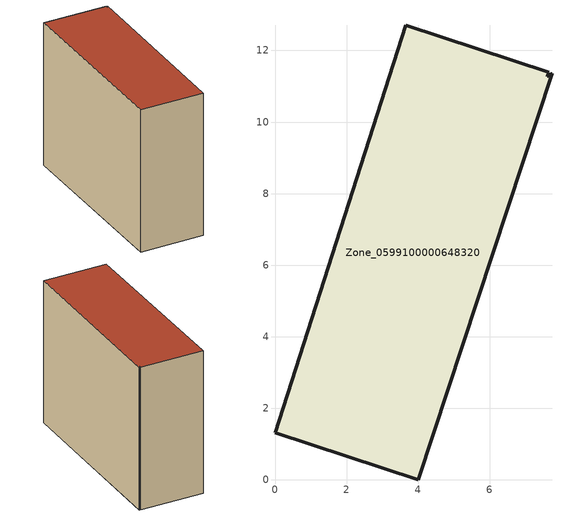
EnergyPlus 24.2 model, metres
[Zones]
Zone_0599100000648320
 floor ground (C_G): 0,1.31 3.66,12.71 7.66,11.39 7.62,11.27 7.74,11.36 4.01,0 z0
 wall outside (C_F): 3.66,12.71 0,1.31 4.01,0 7.74,11.36 7.62,11.27 7.66,11.39 3.66,12.71 z0:9.67
 roof outside (C_R): 4.01,0 7.74,11.36 7.62,11.27 7.66,11.39 3.66,12.71 0,1.31 z9.67
[BUILDING]
Pand.0599100000648320: North Axis=0; Terrain=City; Loads Convergence Tolerance Value=0.04; Temperature Convergence Tolerance Value=0.4; Solar Distribution=FullExterior; Maximum Number of Warmup Days=25; Minimum Number of Warmup Days=1
[Site:Location]
Rotterdam.The.Hague.AP_ZH_NLD Design_Conditions: Latitude=51.96; Longitude=4.45; Time Zone=1; Elevation=-4.5
[SITE:GROUNDTEMPERATURE:BUILDINGSURFACE]
18, 18, 18, 18, 18, 18, 18, 18, 18, 18, 18, 18
[MATERIAL] Thermal Absorptance=0.9; Solar Absorptance=0.7; Visible Absorptance=0.7
Name | Roughness | Thickness | Conductivity | Density | Specific Heat
G.TI.1946 | MediumSmooth | 0.15 | 1 | 540 | 1210
F.TI.1946 | Rough | 0.3 | 0.857143 | 1920 | 840
R.TI.1946 | MediumRough | 0.2 | 0.1 | 1500 | 1000
[CONSTRUCTION]
C_G: G.TI.1946
C_F: F.TI.1946
C_R: R.TI.1946
[ZONE]
Zone_0599100000648320: Type=1; Multiplier=1; Ceiling Height=Autocalculate; Volume=Autocalculate; Floor Area=autocalculate; Part of Total Floor Area=Yes
[ZONEINFILTRATION:DESIGNFLOWRATE]
Infil_Zone_0599100000648320: Zone or ZoneList or Space or SpaceList=Zone_0599100000648320; Schedule=AlwaysOn; Design Flow Rate Calculation Method=Flow/Area; Flow Rate per Floor Area=0.003; Constant Term Coefficient=1; Temperature Term Coefficient=0; Velocity Term Coefficient=0; Velocity Squared Term Coefficient=0
[HVACTEMPLATE:ZONE:IDEALLOADSAIRSYSTEM]
Zone_0599100000648320: Maximum Heating Supply Air Temperature=50; Minimum Cooling Supply Air Temperature=13; Maximum Heating Supply Air Humidity Ratio=0.0156; Minimum Cooling Supply Air Humidity Ratio=0.0077; Heating Limit=NoLimit; Cooling Limit=NoLimit; Dehumidification Control Type=ConstantSensibleHeatRatio; Cooling Sensible Heat Ratio=0.7; Dehumidification Setpoint=60; Humidification Control Type=None; Humidification Setpoint=30; Outdoor Air Method=None; Outdoor Air Flow Rate per Person=0.00944; Outdoor Air Flow Rate per Zone Floor Area=0; Outdoor Air Flow Rate per Zone=0; Demand Controlled Ventilation Type=None; Outdoor Air Economizer Type=NoEconomizer; Heat Recovery Type=None; Sensible Heat Recovery Effectiveness=0.7; Latent Heat Recovery Effectiveness=0.65
[ZONECONTROL:THERMOSTAT]
ThermostatControl_Zone_0599100000648320: Zone or ZoneList=Zone_0599100000648320; Control Type Schedule=DualSetpointControlType; Control 1=Thermostat_Zone_0599100000648320; Temperature Difference Between Cutout And Setpoint=0
[THERMOSTATSETPOINT:DUALSETPOINT]
Thermostat_Zone_0599100000648320: Heating Setpoint Temperature Schedule=HeatingSetpoint_Zone_0599100000648320; Cooling Setpoint Temperature Schedule=CoolingSetpoint_Zone_0599100000648320
[SCHEDULE:COMPACT]
HeatingSetpoint_Zone_0599100000648320: Through: 12/31, For: AllDays, Until: 24:00, 21
CoolingSetpoint_Zone_0599100000648320: Through: 12/31, For: AllDays, Until: 24:00, 24
DualSetpointControlType: Through: 12/31, For: AllDays, Until: 24:00, 4
AlwaysOn: Through: 12/31, For: AllDays, Until: 24:00, 1
